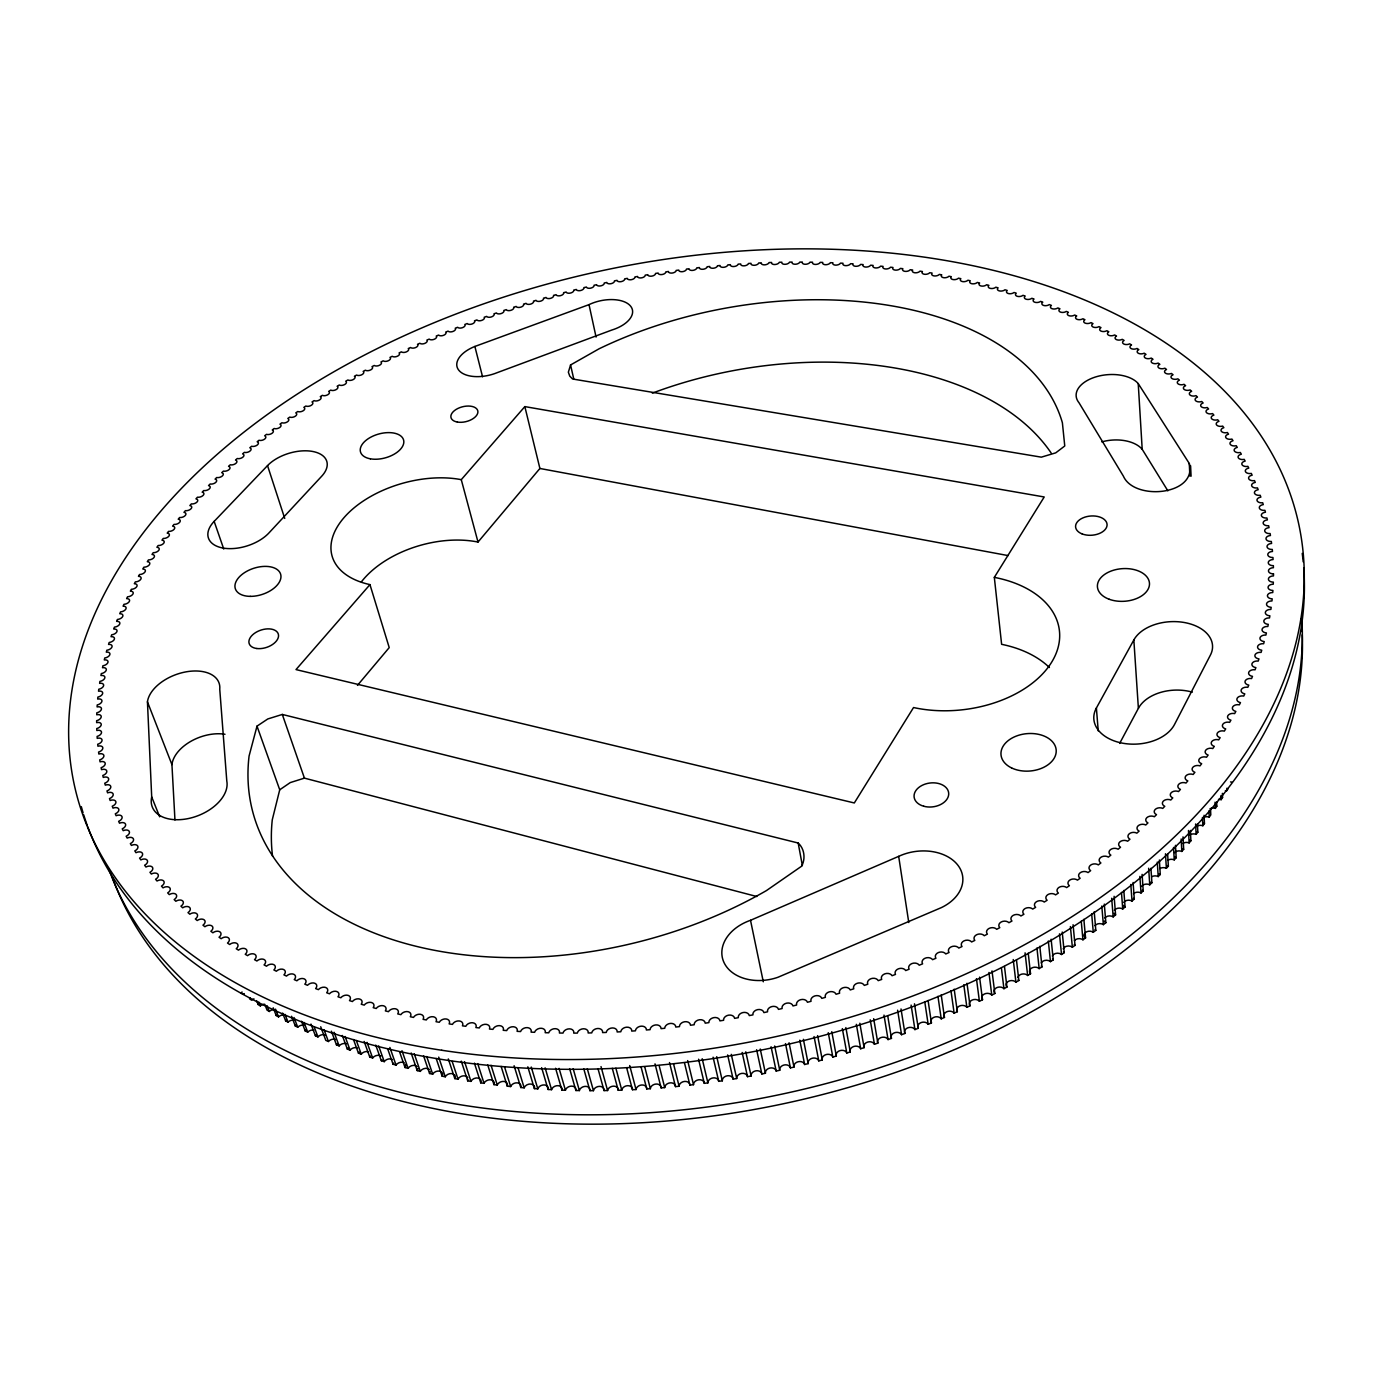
<?xml version="1.0" encoding="UTF-8"?>
<svg xmlns="http://www.w3.org/2000/svg" width="1373" height="1373" viewBox="0 0 1373 1373"><rect width="100%" height="100%" fill="white"/><g stroke="black" fill="none" stroke-linecap="round" stroke-linejoin="round"><path stroke-width="1.5" d="M257.008 726.145L249.079 756.025A341.963 221.842 -14.1 0 0 411.471 945.122A341.963 221.842 -14.1 0 0 766.477 890.562L801.678 866.157C805.642 858.709 804.527 848.789 798.176 843.022L282.306 714.441L267.804 718.954L257.008 726.145L279.732 789.784L272.266 819.835A334.566 223.816 -14.2 0 0 272.558 856.203M1119.647 743.411L1138.389 708.331L1133.841 639.955A40.589 26.104 -2.7 0 1 1185.362 622.707A40.589 26.104 -2.7 0 1 1210.42 655.058L1174.516 724.481A41.568 27.614 -3 0 1 1121.209 742.913A41.568 27.614 -3 0 1 1096.392 708.005L1133.841 639.955M570.567 364.961L568.353 372.186L569.761 376.133L572.558 378.999L1041.318 457.158L1055.734 452.85L1064.762 445.985L1062.393 422.798A311.122 183.776 -10.3 0 0 599.109 348.776L570.567 364.961L573.828 379.326M1049.418 667.518A102.22 67.912 -6.5 0 0 1001.621 644.315L994.327 577.364L1044.218 496.975L524.846 406.597L461.277 479.658A87.889 51.058 -15.5 0 0 344.108 517.535A87.889 51.058 -15.5 0 0 369.955 584.606L389.228 647.61L357.461 685.367M1218.486 799.378A5.217 3.587 -0.6 0 1 1221.146 799.67L1222.554 797.49L1222.382 793.354M1210.128 808.697A5.235 3.604 -0.7 0 1 1215.345 808.388L1216.821 806.208L1216.65 802.072M1202.971 817.93A5.252 3.621 -0.7 0 1 1209.235 817.089L1210.797 814.91L1210.523 808.697M1196.518 826.495A5.252 3.656 -0.8 0 1 1202.834 825.739L1204.464 823.577L1204.07 815.287M1189.773 835.007A5.269 3.673 -0.9 0 1 1196.123 834.355L1197.84 832.21L1197.428 823.92M1182.754 843.485A5.286 3.707 -1 0 1 1189.138 842.919L1190.906 840.774L1190.374 830.425M361.356 581.895A86.173 51.745 -15.7 0 1 478.01 542.06L539.898 468.468L524.846 406.597M1174.533 852.65A5.303 3.724 -1.1 0 1 1181.827 851.432L1183.68 849.303L1183.011 836.878M369.955 584.606L296.002 669.595L854.315 802.965L913.543 707.541A104.468 67.311 -6.8 0 0 1051.529 662.387A104.468 67.311 -6.8 0 0 994.327 577.364M1167.805 860.253A5.303 3.741 -1.2 0 1 1174.241 859.876L1176.18 857.765L1175.46 845.339M1159.91 868.543A5.32 3.759 -1.3 0 1 1166.364 868.268L1168.372 866.174L1167.616 853.749M214.154 521.38L267.529 465.601A33.759 18.604 -16.7 0 1 312.924 451.511A33.759 18.604 -16.7 0 1 321.677 476.242L268.954 532.93A34.668 19.445 -17.7 0 1 222.014 547.844A34.668 19.445 -17.7 0 1 214.154 521.38L223.765 549.063M1151.724 876.746A5.32 3.793 -1.4 0 1 1158.211 876.575L1160.271 874.498L1159.361 860.013M1141.581 886.477A5.338 3.81 -1.6 0 1 1149.75 884.813L1151.896 882.753L1150.934 868.268M1133.514 893.634A5.355 3.827 -1.7 0 1 1141.032 892.965L1143.228 890.94L1142.096 874.378M1123.715 902.456A5.355 3.862 -1.9 0 1 1132.021 901.031L1134.287 899.023L1133.103 882.461M279.732 789.784L290.252 782.593L304.428 778.131L756.798 896.518M1114.378 910.299A5.372 3.879 -2.1 0 1 1122.736 908.995L1125.071 907.021L1123.818 890.459M1104.784 918.039A5.372 3.896 -2.3 0 1 1113.177 916.872L1115.597 914.916L1114.121 896.294M1094.916 925.677A5.389 3.913 -2.5 0 1 1103.36 924.63L1105.849 922.707L1104.304 904.103M1074.424 940.591A5.406 3.947 -2.9 0 1 1082.954 939.801L1085.562 937.931A5.389 3.93 -2.7 0 1 1085.665 932.37A5.389 3.93 -2.7 0 1 1093.286 932.284L1095.826 930.379L1094.212 911.775M1063.2 948.812A5.406 3.982 -3.1 0 1 1072.364 947.216L1075.025 945.379L1073.085 924.733M1052.319 955.951A5.406 3.999 -3.4 0 1 1061.535 954.492L1064.264 952.673L1062.221 932.044M1041.197 962.936A5.423 4.016 -3.7 0 1 1050.465 961.615L1053.263 959.847L1051.134 939.235M1017.891 977.525A5.423 4.05 -4.2 0 1 1021.993 974.092A5.423 4.05 -4.2 0 1 1027.639 975.465L1030.539 973.766A5.423 4.033 -3.9 0 1 1031.569 968.102A5.423 4.033 -3.9 0 1 1039.172 968.617L1042.004 966.884L1039.807 946.289M943.869 1015.368A5.458 4.119 -6.3 0 1 948.125 1011.317A5.458 4.119 -6.3 0 1 954.132 1013.171L957.341 1011.712A5.458 4.119 -5.9 0 1 959.47 1006.031A5.458 4.119 -5.9 0 1 966.867 1007.319L970.025 1005.825A5.458 4.102 -5.6 0 1 971.981 1000.128A5.458 4.102 -5.6 0 1 979.412 1001.277L982.519 999.75A5.441 4.085 -5.2 0 1 984.304 994.052A5.441 4.085 -5.2 0 1 991.769 995.082L994.841 993.503A5.441 4.068 -4.9 0 1 996.42 987.805A5.441 4.068 -4.9 0 1 1003.938 988.697L1006.941 987.084A5.441 4.05 -4.5 0 1 1008.348 981.386A5.441 4.05 -4.5 0 1 1015.9 982.158L1018.852 980.511L1016.466 959.933M750.516 920.305L898.68 856.357A43.198 30.91 -7.3 0 1 957.221 864.389A43.198 30.91 -7.3 0 1 941.312 907.639L777.925 977.284A42.7 31.167 -11.5 0 1 724.103 962.73A42.7 31.167 -11.5 0 1 750.516 920.305L763.302 981.781M917.799 1026.197A5.458 4.153 -7.1 0 1 922.313 1022.25A5.458 4.153 -7.1 0 1 928.165 1024.309L931.443 1022.954A5.458 4.136 -6.7 0 1 933.949 1017.29A5.458 4.136 -6.7 0 1 941.226 1018.835L944.47 1017.427L941.209 994.91M583.765 1068.76L589.927 1090.677L593.445 1090.677A5.458 4.136 -17.3 0 1 599.538 1086.369A5.458 4.136 -17.3 0 1 604.034 1090.591L607.587 1090.54A5.458 4.136 -16.9 0 1 613.577 1086.146A5.458 4.136 -16.9 0 1 618.228 1090.282L621.78 1090.162A5.458 4.153 -16.5 0 1 627.667 1085.683A5.458 4.153 -16.5 0 1 632.472 1089.716L636.042 1089.544A5.475 4.153 -16.1 0 1 641.809 1084.979A5.475 4.153 -16.1 0 1 646.769 1088.926L650.356 1088.686A5.475 4.17 -15.7 0 1 656.002 1084.035A5.475 4.17 -15.7 0 1 661.117 1087.879L664.704 1087.588A5.475 4.17 -15.2 0 1 670.23 1082.851A5.475 4.17 -15.2 0 1 675.499 1086.609L679.086 1086.249A5.475 4.188 -14.8 0 1 684.475 1081.443A5.475 4.188 -14.8 0 1 689.898 1085.099L693.502 1084.67A5.475 4.188 -14.3 0 1 698.754 1079.779A5.475 4.188 -14.3 0 1 704.298 1083.331L707.902 1082.868A5.475 4.188 -13.9 0 1 713.016 1077.908A5.475 4.188 -13.9 0 1 718.714 1081.34L722.318 1080.808A5.475 4.205 -13.4 0 1 727.295 1075.78A5.475 4.205 -13.4 0 1 733.113 1079.127L736.717 1078.526A5.475 4.205 -13 0 1 741.557 1073.429A5.475 4.205 -13 0 1 747.496 1076.655L751.1 1076.003A5.475 4.205 -12.5 0 1 755.785 1070.837A5.475 4.205 -12.5 0 1 761.861 1073.961L765.43 1073.257A5.475 4.205 -12 0 1 769.978 1068.04A5.475 4.205 -12 0 1 776.174 1071.043L779.744 1070.271A5.475 4.205 -11.5 0 1 784.12 1064.985A5.475 4.205 -11.5 0 1 790.436 1067.885L793.989 1067.061A5.475 4.205 -11.1 0 1 798.211 1061.724A5.475 4.205 -11.1 0 1 804.647 1064.504L808.182 1063.612A5.475 4.205 -10.6 0 1 812.25 1058.24A5.475 4.205 -10.6 0 1 818.771 1060.883L822.307 1059.956A5.475 4.188 -10.1 0 1 826.203 1054.533A5.475 4.188 -10.1 0 1 832.827 1057.056L836.329 1056.06A5.475 4.188 -9.7 0 1 840.07 1050.602A5.475 4.188 -9.7 0 1 846.798 1053.005L850.282 1051.958A5.475 4.188 -9.2 0 1 853.834 1046.449A5.475 4.188 -9.2 0 1 860.665 1048.749L864.115 1047.65A5.475 4.188 -8.8 0 1 867.513 1042.107A5.475 4.188 -8.8 0 1 874.429 1044.269L877.845 1043.12A5.475 4.17 -8.4 0 1 881.054 1037.542A5.475 4.17 -8.4 0 1 888.056 1039.584L891.455 1038.383A5.475 4.17 -7.9 0 1 894.492 1032.771A5.475 4.17 -7.9 0 1 901.563 1034.693L904.927 1033.44A5.475 4.153 -7.5 0 1 907.793 1027.811A5.475 4.153 -7.5 0 1 914.933 1029.596L918.262 1028.291L914.469 1003.783M474.869 346.459L589.017 304.634A29.245 15.601 -12 0 1 630.207 305.698A29.245 15.601 -12 0 1 611.843 330.035L496.769 372.821A29.588 15.91 -13.7 0 1 458.908 370.367A29.588 15.91 -13.7 0 1 474.869 346.459L482.558 376.786M527.816 1066.821L534.389 1088.617L537.804 1088.858A5.441 4.085 -18.8 0 1 544.274 1084.945A5.441 4.085 -18.8 0 1 548.119 1089.493L551.568 1089.664A5.441 4.102 -18.4 0 1 557.953 1085.665A5.441 4.102 -18.4 0 1 561.952 1090.128L565.436 1090.248A5.458 4.102 -18.1 0 1 571.717 1086.129A5.458 4.102 -18.1 0 1 575.905 1090.522L579.389 1090.574A5.458 4.119 -17.7 0 1 584.194 1086.506A5.458 4.119 -17.7 0 1 589.686 1088.532M501.128 1066.426L507.289 1086.197L510.653 1086.558A5.441 4.05 -19.4 0 1 517.278 1082.851A5.441 4.05 -19.4 0 1 520.779 1087.519L524.177 1087.828A5.441 4.068 -19.1 0 1 533.084 1084.773M487.707 1064.882L493.954 1084.636L497.266 1085.048A5.423 4.033 -19.7 0 1 502.621 1081.443A5.423 4.033 -19.7 0 1 507.461 1084.035M474.406 1063.131L480.756 1082.851L484.034 1083.314A5.423 4.016 -20 0 1 488.771 1079.899A5.423 4.016 -20 0 1 493.782 1081.512M461.277 1061.14L467.712 1080.843L470.956 1081.375A5.423 3.999 -20.3 0 1 479.966 1078.903M448.319 1058.926L454.823 1078.612L458.033 1079.195A5.406 3.982 -20.5 0 1 462.907 1075.917A5.406 3.982 -20.5 0 1 467.73 1077.702M539.898 468.468L1008.091 555.584M436.185 1058.463L442.106 1076.157L445.264 1076.792A5.406 3.965 -20.8 0 1 453.365 1074.012M423.571 1055.82L429.56 1073.497L432.684 1074.184A5.389 3.947 -21 0 1 441.711 1072.176M411.145 1052.971L417.203 1070.614L420.275 1071.369A5.389 3.93 -21.2 0 1 429.303 1069.498M399.594 1051.855L405.035 1067.542L408.073 1068.331A5.372 3.913 -21.4 0 1 417.083 1066.615M387.581 1048.577L393.073 1064.247L396.042 1065.088A5.372 3.879 -21.6 0 1 404.211 1062.822M375.756 1045.11L381.316 1060.745L384.234 1061.638A5.355 3.862 -21.8 0 1 392.403 1059.527M364.154 1041.438L369.766 1057.056L372.632 1057.999A5.355 3.844 -22 0 1 380.802 1056.009M353.479 1039.515L358.439 1053.16L361.253 1054.155A5.338 3.827 -22.2 0 1 368.41 1051.804M342.323 1035.448L347.318 1049.092L350.081 1050.122A5.338 3.793 -22.3 0 1 357.237 1047.891M331.408 1031.192L336.436 1044.819L339.131 1045.9A5.32 3.776 -22.4 0 1 346.305 1043.789M335.613 1039.498A5.32 3.759 -22.6 0 0 328.422 1041.506L325.796 1040.374L320.716 1026.764M310.984 1024.086L315.378 1035.74L317.952 1036.924A5.303 3.741 -22.7 0 1 325.126 1035.036M301.528 1021.237L305.201 1030.951L307.724 1032.153A5.286 3.707 -22.8 0 1 313.782 1030.059M291.574 1016.277L295.281 1025.974L297.735 1027.227A5.286 3.69 -22.9 0 1 303.811 1025.219M282.632 1013.102L285.618 1020.843L288.004 1022.147A5.269 3.656 -22.9 0 1 294.079 1020.225M273.193 1007.816L276.196 1015.539L278.53 1016.878A5.252 3.638 -23 0 1 283.387 1014.939M274.188 1009.601A5.235 3.621 -23.1 0 0 269.297 1011.472L267.031 1010.099L264.783 1004.298M256.631 1000.642L258.141 1004.504L260.338 1005.911A5.235 3.587 -23.1 0 1 263.942 1004.212M1138.234 383.582L1189.293 463.508C1197.393 495.31 1134.287 501.111 1123.389 476.156L1078.989 402.718A32.695 18.656 -5 0 1 1095.105 377.112A32.695 18.656 -5 0 1 1138.234 383.582L1142.199 449.314L1167.857 490.83M151.699 796.941A39.542 24.645 -21.1 0 0 188.444 818.531A39.542 24.645 -21.1 0 0 226.802 781.1L219.749 689.195A37.706 22.534 -20.1 0 0 186.299 671.809A37.706 22.534 -20.1 0 0 147.443 701.843L151.699 796.941L159.663 816.798M258.828 1002.05L260.338 1005.911M147.443 701.843L171.934 764.607L174.955 819.99M267.048 1005.671L269.297 1011.472M275.527 1009.155L278.53 1016.878M285.035 1014.39L288.004 1022.147M294.045 1017.547L297.735 1027.227M304.051 1022.456L307.724 1032.153M314.314 1027.21L317.952 1036.924M324.079 1029.836L328.422 1041.506M334.102 1032.273L339.131 1045.9M345.086 1036.478L350.081 1050.122M356.311 1040.494L361.253 1054.155M367.037 1042.364L372.632 1057.999M378.691 1045.986L384.234 1061.638M389.881 1047.462L396.042 1065.088M282.306 714.441L304.428 778.131M401.963 1050.688L408.073 1068.331M414.234 1053.709L420.275 1071.369M426.711 1056.506L432.684 1074.184M438.708 1057.124L445.264 1076.792M452.198 1061.466L458.033 1079.195M464.555 1061.655L470.956 1081.375M267.529 465.601L284.726 518.41M477.718 1063.594L484.034 1083.314M491.053 1065.294L497.266 1085.048M504.509 1066.77L510.653 1086.558M514.103 1065.74L520.779 1087.519M518.119 1068.022L524.177 1087.828M531.248 1067.044L537.804 1088.858M545.115 1067.834L551.568 1089.664M541.631 1067.662L548.119 1089.493M555.584 1068.263L561.952 1090.128M559.086 1068.383L565.436 1090.248M569.623 1068.64L575.905 1090.522M573.159 1068.692L579.389 1090.574M587.318 1068.76L593.445 1090.677M597.993 1068.657L604.034 1090.591M601.014 1066.598L607.587 1090.54M612.289 1068.314L618.228 1090.282M461.277 479.658L478.01 542.06M615.876 1068.194L621.78 1090.162M626.637 1067.731L632.472 1089.716M629.709 1065.551L636.042 1089.544M641.054 1066.907L646.769 1088.926M644.675 1066.667L650.356 1088.686M655.007 1063.852L661.117 1087.879M659.126 1065.551L664.704 1087.588M669.509 1062.548L675.499 1086.609M673.628 1064.178L679.086 1086.249M684.526 1063.011L689.898 1085.099M687.667 1060.574L693.502 1084.67M702.204 1058.737L707.902 1082.868M698.565 1059.218L704.298 1083.331M716.74 1056.661L722.318 1080.808M713.102 1057.193L718.714 1081.34M727.639 1054.945L733.113 1079.127M731.26 1054.344L736.717 1078.526M742.141 1052.456L747.496 1076.655M745.779 1051.804L751.1 1076.003M589.017 304.634L596.071 337.072M756.626 1049.727L761.861 1073.961M760.247 1049.023L765.43 1073.257M771.077 1046.775L776.174 1071.043M774.681 1046.003L779.744 1070.271M789.063 1042.759L793.989 1067.061M785.476 1043.6L790.436 1067.885M799.807 1040.185L804.647 1064.504M803.377 1039.292L808.182 1063.612M814.069 1036.546L818.771 1060.883M817.621 1035.602L822.307 1059.956M828.262 1032.702L832.827 1057.056M798.176 843.022L802.364 865.556M831.781 1031.689L836.329 1056.06M842.353 1028.617L846.798 1053.005M845.854 1027.57L850.282 1051.958M856.34 1024.327L860.665 1048.749M859.824 1023.228L864.115 1047.65M873.674 1018.663L877.845 1043.12M870.225 1019.83L874.429 1044.269M887.747 1015.951L891.455 1038.383M883.989 1015.11L888.056 1039.584M901.014 1008.949L904.927 1033.44M897.616 1010.202L901.563 1034.693M911.106 1005.087L914.933 1029.596M898.68 856.357L908.772 922.536M928.079 1000.471L931.443 1022.954M924.767 1001.827L928.165 1024.309M937.948 996.317L941.226 1018.835M954.184 989.178L957.341 1011.712M950.957 990.637L954.132 1013.171M966.987 983.257L970.025 1005.825M963.795 984.767L966.867 1007.319M976.46 978.709L979.412 1001.277M979.584 977.164L982.519 999.75M988.92 972.479L991.769 995.082M992.01 970.9L994.841 993.503M1001.432 968.154L1003.938 988.697M1004.47 966.523L1006.941 987.084M1013.24 959.538L1015.9 982.158M1025.082 952.828L1027.639 975.465M1028.24 953.188L1030.539 973.766M1036.941 948.022L1039.172 968.617M1048.32 941.02L1050.465 961.615M1059.475 933.863L1061.535 954.492M1070.391 926.569L1072.364 947.216M1083.863 919.344L1085.562 937.931M1081.237 921.232L1082.954 939.801M1091.655 913.68L1093.286 932.284M1101.798 906.026L1103.36 924.63M1096.392 708.005L1098.228 730.882M1111.684 898.251L1113.177 916.872M1121.466 892.45L1122.736 908.995M1130.803 884.469L1132.021 901.031M1139.865 876.403L1141.032 892.965M1148.652 868.251L1149.75 884.813M1157.285 862.072L1158.211 876.575M1165.488 853.766L1166.364 868.268M1173.537 847.45L1174.241 859.876M1181.158 838.989L1181.827 851.432M1188.486 830.476L1189.138 842.919M1195.608 823.989L1196.123 834.355M1202.439 817.45L1202.834 825.739M1190.597 465.756L1191.078 476.225M1189.293 463.508L1189.876 476.071M1208.961 810.877L1209.235 817.089M1215.071 802.175L1215.345 808.388M1220.975 795.533L1221.146 799.67M1226.793 788.291A5.2 3.535 -0.6 0 0 1227.977 788.737L1226.655 790.934A5.2 3.553 -0.6 0 0 1225.351 790.676M1230.534 781.941A5.2 3.535 -0.6 0 1 1231.856 782.164M1222.554 797.49A5.2 3.553 -0.6 0 1 1221.386 797.026M1216.821 806.208A5.217 3.587 -0.6 0 1 1215.671 805.728M1204.464 823.577A5.252 3.621 -0.7 0 1 1203.332 823.045M1197.84 832.21A5.252 3.656 -0.8 0 1 1196.724 831.643M1190.906 840.774A5.269 3.673 -0.9 0 1 1189.807 840.207M1183.68 849.303A5.286 3.707 -1 0 1 1182.599 848.703M1176.18 857.765A5.303 3.724 -1.1 0 1 1175.116 857.147M1168.372 866.174A5.303 3.741 -1.2 0 1 1167.325 865.539M1160.271 874.498A5.32 3.759 -1.3 0 1 1159.258 873.846M1151.896 882.753A5.32 3.793 -1.4 0 1 1150.9 882.084M1143.228 890.94A5.338 3.81 -1.6 0 1 1142.25 890.236M1134.287 899.023A5.355 3.827 -1.7 0 1 1133.326 898.302M1125.071 907.021A5.355 3.862 -1.9 0 1 1123.509 905.391M1115.597 914.916A5.372 3.879 -2.1 0 1 1114.069 913.251M1105.849 922.707A5.372 3.896 -2.3 0 1 1104.373 921.008M1095.826 930.379A5.389 3.913 -2.5 0 1 1094.967 929.59M1075.025 945.379A5.406 3.947 -2.9 0 1 1074.218 944.555M1064.264 952.673A5.406 3.982 -3.1 0 1 1063.474 951.832M1053.263 959.847A5.406 3.999 -3.4 0 1 1052.49 958.989M1042.004 966.884A5.423 4.016 -3.7 0 1 1041.283 966.008M1018.852 980.511A5.423 4.05 -4.2 0 1 1018.182 979.601M944.47 1017.427A5.458 4.119 -6.3 0 1 943.989 1016.432M918.262 1028.291A5.458 4.153 -7.1 0 1 917.85 1027.279M381.9 1059.699A5.355 3.844 -22 0 1 381.316 1060.745M370.367 1056.026A5.338 3.827 -22.2 0 1 369.766 1057.056M405.567 1064.401A5.372 3.879 -21.6 0 1 405.035 1067.542M442.329 1073.017A5.389 3.947 -21 0 1 442.106 1076.157M480.67 1079.71A5.423 3.999 -20.3 0 1 480.756 1082.851M250.401 997.862A5.2 3.553 -23.2 0 1 249.508 998.755L251.637 1000.196A5.217 3.57 -23.2 0 1 253.971 998.875M244.308 993.606A5.2 3.553 -23.2 0 0 243.21 994.344L241.15 992.868A5.183 3.518 -23.3 0 0 242.06 991.975M277.02 1014.613A5.235 3.621 -23.1 0 1 276.196 1015.539M305.973 1029.973A5.286 3.69 -22.9 0 1 305.201 1030.951M337.123 1043.806A5.32 3.759 -22.6 0 1 336.436 1044.819M455.218 1077.53A5.406 3.965 -20.8 0 1 454.823 1078.612M454.291 1074.63A5.406 3.965 -20.8 0 1 455.252 1076.449M468.073 1079.762A5.406 3.982 -20.5 0 1 467.712 1080.843M494.194 1082.473A5.423 4.016 -20 0 1 493.954 1084.636M507.564 1085.099A5.423 4.033 -19.7 0 1 507.289 1086.197M533.908 1085.528A5.441 4.068 -19.1 0 1 534.389 1088.617M589.995 1089.561A5.458 4.119 -17.7 0 1 589.927 1090.677M393.622 1063.183A5.355 3.862 -21.8 0 1 393.073 1064.247M417.838 1068.486A5.372 3.913 -21.4 0 1 417.203 1070.614M430.127 1071.352A5.389 3.93 -21.2 0 1 429.56 1073.497M171.934 764.607A36.934 22.792 -20.5 0 1 225 734.263M259.016 1003.594A5.217 3.57 -23.2 0 1 258.141 1004.504M286.425 1019.899A5.252 3.638 -23 0 1 285.618 1020.843M296.07 1025.013A5.269 3.656 -22.9 0 1 295.281 1025.974M316.116 1034.761A5.286 3.707 -22.8 0 1 315.378 1035.74M347.987 1048.062A5.32 3.776 -22.4 0 1 347.318 1049.092M359.074 1052.13A5.338 3.793 -22.3 0 1 358.439 1053.16M1302.222 553.405A624.029 393.296 -11.9 0 1 1303.2 561.849M1303.715 567.924A624.029 393.296 -11.9 0 1 771.386 1047.994A624.029 393.296 -11.9 0 1 87.7 826.615M87.065 824.881A624.029 393.296 -11.9 0 1 83.684 814.773M83.067 812.747A624.029 393.296 -11.9 0 1 81.316 806.638M1301.741 617.833A612.032 394.377 -11.9 0 1 778.645 1094.83A612.032 394.377 -11.9 0 1 108.553 868.405M1301.123 618.948A610.178 394.892 -11.9 0 1 1302.085 631.168M1302.256 634.858A610.178 394.892 -11.9 0 1 775.093 1105.488A610.178 394.892 -11.9 0 1 112.329 877.278M652.329 393.141A304.995 186.144 -10.2 0 1 1051.169 453.004M1101.815 441.883A32.06 18.913 -4.7 0 1 1142.199 449.314M1138.389 708.331A39.697 26.327 -2.2 0 1 1192.33 692.146M1273.492 573.863L1273.475 575.922A5.011 3.106 -1.4 0 0 1268.412 579.063A5.011 3.106 -1.4 0 0 1273.337 582.135L1273.252 584.212A5.029 3.124 -1.4 0 0 1268.068 587.301A5.029 3.124 -1.4 0 0 1272.908 590.459L1272.754 592.552A5.046 3.158 -1.3 0 0 1267.433 595.607A5.046 3.158 -1.3 0 0 1272.187 598.851L1271.964 600.962A5.063 3.175 -1.3 0 0 1266.524 603.948A5.063 3.175 -1.3 0 0 1271.175 607.312L1270.883 609.423A5.08 3.192 -1.2 0 0 1265.34 612.358A5.08 3.192 -1.2 0 0 1269.888 615.808L1269.51 617.936A5.097 3.227 -1.2 0 0 1263.847 620.819A5.097 3.227 -1.2 0 0 1268.292 624.355L1267.845 626.483A5.114 3.244 -1.1 0 0 1262.079 629.315A5.114 3.244 -1.1 0 0 1266.404 632.936L1265.889 635.081A5.132 3.278 -1.1 0 0 1260.002 637.844A5.132 3.278 -1.1 0 0 1264.224 641.569L1263.641 643.731A5.149 3.295 -1.1 0 0 1257.634 646.426A5.149 3.295 -1.1 0 0 1261.753 650.218L1261.083 652.398A5.166 3.312 -1.1 0 0 1254.973 655.024A5.166 3.312 -1.1 0 0 1258.972 658.903L1258.217 661.082A5.183 3.347 -1 0 0 1252.004 663.657A5.183 3.347 -1 0 0 1255.883 667.621L1255.059 669.801A5.2 3.364 -1 0 0 1248.744 672.307A5.2 3.364 -1 0 0 1252.485 676.357L1251.592 678.554A5.217 3.398 -1 0 0 1245.174 680.974A5.217 3.398 -1 0 0 1248.795 685.11L1247.817 687.307A5.235 3.415 -1 0 0 1241.295 689.641A5.235 3.415 -1 0 0 1244.796 693.863L1243.732 696.06A5.252 3.433 -1 0 0 1237.124 698.325A5.252 3.433 -1 0 0 1240.471 702.633L1239.356 704.83A5.269 3.467 -1.1 0 0 1232.645 707.026A5.269 3.467 -1.1 0 0 1235.854 711.403L1234.653 713.6A5.286 3.484 -1.1 0 0 1227.857 715.711A5.286 3.484 -1.1 0 0 1230.929 720.173L1229.642 722.352A5.303 3.518 -1.1 0 0 1222.759 724.378A5.303 3.518 -1.1 0 0 1225.694 728.909L1224.338 731.105A5.303 3.535 -1.1 0 0 1217.37 733.045A5.303 3.535 -1.1 0 0 1220.151 737.661L1218.709 739.841A5.32 3.57 -1.2 0 0 1211.673 741.677A5.32 3.57 -1.2 0 0 1214.298 746.363L1212.788 748.542A5.338 3.587 -1.2 0 0 1205.666 750.293A5.338 3.587 -1.2 0 0 1208.137 755.064L1206.541 757.227A5.355 3.604 -1.3 0 0 1199.35 758.891A5.355 3.604 -1.3 0 0 1201.667 763.714L1200.002 765.877A5.372 3.638 -1.4 0 0 1192.742 767.438A5.372 3.638 -1.4 0 0 1194.905 772.33L1193.154 774.475A5.372 3.656 -1.4 0 0 1185.826 775.951A5.372 3.656 -1.4 0 0 1187.817 780.911L1185.997 783.039A5.389 3.69 -1.5 0 0 1178.618 784.412A5.389 3.69 -1.5 0 0 1180.437 789.424L1178.549 791.552A5.406 3.707 -1.6 0 0 1171.1 792.822A5.406 3.707 -1.6 0 0 1172.765 797.902L1170.791 800.013A5.423 3.724 -1.7 0 0 1163.291 801.163A5.423 3.724 -1.7 0 0 1164.785 806.311L1162.742 808.405A5.423 3.759 -1.9 0 0 1155.191 809.452A5.423 3.759 -1.9 0 0 1156.512 814.652L1154.401 816.729A5.441 3.776 -2 0 0 1146.815 817.673A5.441 3.776 -2 0 0 1147.948 822.925L1145.769 824.984A5.458 3.793 -2.1 0 0 1138.131 825.808A5.458 3.793 -2.1 0 0 1139.109 831.111L1136.844 833.154A5.458 3.81 -2.3 0 0 1129.172 833.857A5.458 3.81 -2.3 0 0 1129.962 839.212L1127.645 841.22A5.475 3.844 -2.4 0 0 1119.939 841.838A5.475 3.844 -2.4 0 0 1120.54 847.227L1118.154 849.218A5.475 3.862 -2.6 0 0 1110.414 849.698A5.475 3.862 -2.6 0 0 1110.843 855.139L1108.389 857.112A5.492 3.879 -2.8 0 0 1100.631 857.473A5.492 3.879 -2.8 0 0 1100.889 862.965L1098.349 864.887A5.492 3.896 -3 0 0 1090.591 865.144A5.492 3.896 -3 0 0 1090.643 870.671L1088.051 872.576A5.509 3.93 -3.2 0 0 1080.276 872.696A5.509 3.93 -3.2 0 0 1080.139 878.257L1077.479 880.127A5.509 3.947 -3.4 0 0 1069.704 880.144A5.509 3.947 -3.4 0 0 1069.395 885.722L1066.667 887.576A5.526 3.965 -3.6 0 0 1058.875 887.456A5.526 3.965 -3.6 0 0 1058.377 893.068L1055.597 894.87A5.526 3.982 -3.9 0 0 1047.822 894.647A5.526 3.982 -3.9 0 0 1047.118 900.276L1044.269 902.044A5.526 3.999 -4.1 0 0 1036.512 901.683A5.526 3.999 -4.1 0 0 1035.637 907.347L1032.719 909.08A5.543 4.016 -4.4 0 0 1024.979 908.6A5.543 4.016 -4.4 0 0 1023.915 914.264L1020.946 915.98A5.543 4.033 -4.7 0 0 1013.205 915.362A5.543 4.033 -4.7 0 0 1011.952 921.043L1008.932 922.707A5.561 4.05 -5 0 0 1001.226 921.97A5.561 4.05 -5 0 0 999.784 927.667L996.712 929.298A5.561 4.068 -5.3 0 0 989.041 928.44A5.561 4.068 -5.3 0 0 987.393 934.121L984.269 935.717A5.561 4.085 -5.6 0 0 976.649 934.721A5.561 4.085 -5.6 0 0 974.813 940.419L971.638 941.964A5.561 4.085 -5.9 0 0 964.052 940.848A5.561 4.085 -5.9 0 0 962.027 946.546L958.8 948.057A5.578 4.102 -6.3 0 0 951.266 946.804A5.578 4.102 -6.3 0 0 949.069 952.502L945.791 953.96A5.578 4.119 -6.6 0 0 938.308 952.587A5.578 4.119 -6.6 0 0 935.923 958.268L932.593 959.676A5.578 4.119 -7 0 0 925.179 958.182A5.578 4.119 -7 0 0 922.605 963.846L919.241 965.219A5.578 4.136 -7.4 0 0 911.878 963.589A5.578 4.136 -7.4 0 0 909.115 969.235L905.717 970.557A5.578 4.153 -7.8 0 0 898.44 968.806A5.578 4.153 -7.8 0 0 895.488 974.435L892.055 975.705A5.595 4.153 -8.2 0 0 884.847 973.835A5.595 4.153 -8.2 0 0 881.706 979.43L878.239 980.648A5.595 4.17 -8.6 0 0 871.117 978.657A5.595 4.17 -8.6 0 0 867.805 984.235L864.304 985.402A5.595 4.17 -9 0 0 857.25 983.274A5.595 4.17 -9 0 0 853.766 988.817L850.247 989.933A5.595 4.17 -9.4 0 0 843.279 987.685A5.595 4.17 -9.4 0 0 839.624 993.194L836.071 994.258A5.595 4.188 -9.8 0 0 829.206 991.89A5.595 4.188 -9.8 0 0 825.379 997.364L821.809 998.377A5.595 4.188 -10.3 0 0 815.03 995.871A5.595 4.188 -10.3 0 0 811.031 1001.312L807.444 1002.273A5.595 4.188 -10.7 0 0 800.785 999.647A5.595 4.188 -10.7 0 0 796.615 1005.036L792.993 1005.946A5.595 4.188 -11.1 0 0 786.437 1003.2A5.595 4.188 -11.1 0 0 782.112 1008.537L778.474 1009.378A5.595 4.188 -11.6 0 0 772.038 1006.529A5.595 4.188 -11.6 0 0 767.541 1011.815L763.903 1012.605A5.595 4.188 -12 0 0 757.587 1009.636A5.595 4.188 -12 0 0 752.936 1014.87L749.28 1015.591A5.595 4.188 -12.4 0 0 743.085 1012.519A5.595 4.188 -12.4 0 0 738.279 1017.685L734.606 1018.354A5.595 4.188 -12.9 0 0 728.548 1015.162A5.595 4.188 -12.9 0 0 723.588 1020.276L719.915 1020.894A5.595 4.188 -13.3 0 0 713.994 1017.582A5.595 4.188 -13.3 0 0 708.88 1022.628L705.207 1023.177A5.595 4.188 -13.8 0 0 699.423 1019.761A5.595 4.188 -13.8 0 0 694.172 1024.756L690.482 1025.236A5.595 4.188 -14.2 0 0 684.835 1021.718A5.595 4.188 -14.2 0 0 679.446 1026.626L675.773 1027.055A5.595 4.17 -14.6 0 0 670.264 1023.434A5.595 4.17 -14.6 0 0 664.738 1028.274L661.065 1028.652A5.595 4.17 -15 0 0 655.71 1024.927A5.595 4.17 -15 0 0 650.064 1029.681L646.391 1029.99A5.595 4.153 -15.4 0 0 641.191 1026.163A5.595 4.153 -15.4 0 0 635.407 1030.831L631.752 1031.089A5.595 4.153 -15.8 0 0 626.706 1027.176A5.595 4.153 -15.8 0 0 620.802 1031.758L617.146 1031.964A5.578 4.136 -16.2 0 0 612.272 1027.948A5.578 4.136 -16.2 0 0 606.248 1032.445L602.61 1032.582A5.578 4.136 -16.6 0 0 597.89 1028.48A5.578 4.136 -16.6 0 0 591.746 1032.891L588.142 1032.977A5.578 4.119 -17 0 0 583.576 1028.772A5.578 4.119 -17 0 0 577.329 1033.097L573.742 1033.114A5.578 4.102 -17.3 0 0 569.349 1028.84A5.578 4.102 -17.3 0 0 562.999 1033.08L559.429 1033.028A5.578 4.102 -17.7 0 0 555.19 1028.669A5.578 4.102 -17.7 0 0 548.754 1032.805L545.201 1032.702A5.561 4.085 -18 0 0 541.151 1028.257A5.561 4.085 -18 0 0 534.612 1032.29L531.094 1032.136A5.561 4.068 -18.3 0 0 527.215 1027.622A5.561 4.068 -18.3 0 0 520.59 1031.552L517.106 1031.329A5.561 4.05 -18.7 0 0 513.382 1026.747A5.561 4.05 -18.7 0 0 506.688 1030.591L503.222 1030.299A5.543 4.033 -19 0 0 499.686 1025.648A5.543 4.033 -19 0 0 492.907 1029.372L489.474 1029.046A5.543 4.016 -19.3 0 0 486.128 1024.327A5.543 4.016 -19.3 0 0 479.263 1027.948L475.882 1027.553A5.543 3.999 -19.5 0 0 472.707 1022.765A5.543 3.999 -19.5 0 0 465.79 1026.283L462.444 1025.837A5.526 3.982 -19.8 0 0 459.44 1020.98A5.526 3.982 -19.8 0 0 452.455 1024.395L449.143 1023.898A5.526 3.965 -20 0 0 446.328 1018.989A5.526 3.965 -20 0 0 439.291 1022.284L436.03 1021.718A5.509 3.947 -20.3 0 0 433.387 1016.775A5.509 3.947 -20.3 0 0 426.299 1019.95L423.073 1019.35A5.509 3.93 -20.5 0 0 420.636 1014.338A5.509 3.93 -20.5 0 0 413.496 1017.41L410.321 1016.741A5.509 3.913 -20.7 0 0 408.056 1011.695A5.509 3.913 -20.7 0 0 400.865 1014.647L397.741 1013.926A5.492 3.896 -20.9 0 0 395.664 1008.829A5.492 3.896 -20.9 0 0 388.439 1011.678L385.367 1010.906A5.492 3.879 -21.1 0 0 383.479 1005.774A5.492 3.879 -21.1 0 0 376.219 1008.503L373.199 1007.679A5.475 3.844 -21.3 0 0 371.482 1002.513A5.475 3.844 -21.3 0 0 364.205 1005.122L361.236 1004.247A5.458 3.827 -21.5 0 0 359.709 999.046A5.458 3.827 -21.5 0 0 352.415 1001.535L349.497 1000.625A5.458 3.81 -21.6 0 0 348.158 995.391A5.458 3.81 -21.6 0 0 340.847 997.759L337.981 996.798A5.441 3.793 -21.8 0 0 336.814 991.529A5.441 3.793 -21.8 0 0 329.486 993.795L326.688 992.782A5.441 3.759 -21.9 0 0 325.71 987.496A5.441 3.759 -21.9 0 0 318.382 989.641L315.636 988.577A5.423 3.741 -22 0 0 314.846 983.274A5.423 3.741 -22 0 0 307.501 985.299L304.823 984.184A5.406 3.724 -22.1 0 0 304.205 978.863A5.406 3.724 -22.1 0 0 296.877 980.785L294.251 979.618A5.406 3.69 -22.2 0 0 293.822 974.298A5.406 3.69 -22.2 0 0 286.494 976.083L283.936 974.881A5.389 3.673 -22.3 0 0 283.679 969.544A5.389 3.673 -22.3 0 0 276.368 971.226L273.879 969.973A5.372 3.638 -22.4 0 0 273.793 964.635A5.372 3.638 -22.4 0 0 266.499 966.197L264.079 964.91A5.355 3.621 -22.5 0 0 264.165 959.555A5.355 3.621 -22.5 0 0 256.888 960.997L254.537 959.676A5.338 3.604 -22.5 0 0 254.794 954.321A5.338 3.604 -22.5 0 0 247.552 955.642L245.252 954.286A5.338 3.57 -22.6 0 0 245.681 948.932A5.338 3.57 -22.6 0 0 238.473 950.15L236.242 948.743A5.32 3.553 -22.6 0 0 236.843 943.405A5.32 3.553 -22.6 0 0 229.669 944.504L227.506 943.062A5.303 3.518 -22.7 0 0 228.278 937.725A5.303 3.518 -22.7 0 0 221.139 938.703L219.045 937.244A5.286 3.501 -22.7 0 0 219.972 931.907A5.286 3.501 -22.7 0 0 212.884 932.782L210.858 931.272A5.269 3.484 -22.7 0 0 211.957 925.968A5.269 3.484 -22.7 0 0 204.903 926.724L202.964 925.179A5.252 3.45 -22.8 0 0 204.217 919.876A5.252 3.45 -22.8 0 0 197.214 920.528L195.344 918.966A5.235 3.433 -22.8 0 0 196.751 913.68A5.235 3.433 -22.8 0 0 189.8 914.212L187.998 912.616A5.217 3.398 -22.8 0 0 189.56 907.364A5.217 3.398 -22.8 0 0 182.678 907.793L180.944 906.163A5.217 3.381 -22.8 0 0 182.66 900.928A5.217 3.381 -22.8 0 0 175.83 901.254L174.165 899.59A5.2 3.347 -22.8 0 0 176.036 894.389A5.2 3.347 -22.8 0 0 169.274 894.595L167.678 892.913A5.183 3.33 -22.7 0 0 169.703 887.73A5.183 3.33 -22.7 0 0 163.009 887.85L161.482 886.134A5.166 3.312 -22.7 0 0 163.644 880.985A5.166 3.312 -22.7 0 0 157.02 881.003L155.578 879.269A5.149 3.278 -22.7 0 0 157.878 874.155A5.149 3.278 -22.7 0 0 151.339 874.052L149.949 872.301A5.132 3.261 -22.7 0 0 152.403 867.221A5.132 3.261 -22.7 0 0 145.933 867.015L144.628 865.247A5.114 3.227 -22.6 0 0 147.203 860.202A5.114 3.227 -22.6 0 0 140.818 859.893L139.583 858.108A5.097 3.209 -22.6 0 0 142.294 853.096A5.097 3.209 -22.6 0 0 135.978 852.702L134.811 850.9A5.063 3.192 -22.6 0 0 137.66 845.922A5.063 3.192 -22.6 0 0 131.43 845.425L130.349 843.606A5.046 3.158 -22.5 0 0 133.318 838.68A5.046 3.158 -22.5 0 0 127.174 838.096L126.162 836.243A5.029 3.141 -22.5 0 0 129.251 831.369A5.029 3.141 -22.5 0 0 123.21 830.682L122.248 828.829A5.011 3.124 -22.4 0 0 125.475 824.006A5.011 3.124 -22.4 0 0 119.52 823.216L118.644 821.346A4.994 3.089 -22.4 0 0 121.974 816.575A4.994 3.089 -22.4 0 0 116.104 815.699L115.298 813.811A4.977 3.072 -22.3 0 0 118.747 809.092A4.977 3.072 -22.3 0 0 112.981 808.131L112.243 806.226A4.96 3.038 -22.2 0 0 115.813 801.557A4.96 3.038 -22.2 0 0 110.149 800.51L109.48 798.588A4.943 3.021 -22.2 0 0 113.135 793.972A4.943 3.021 -22.2 0 0 107.575 792.839L106.974 790.917A4.926 3.003 -22.1 0 0 110.75 786.351A4.926 3.003 -22.1 0 0 105.292 785.15L104.76 783.211A4.908 2.986 -22 0 0 108.639 778.697A4.908 2.986 -22 0 0 103.267 777.41L102.803 775.47A4.891 2.952 -21.9 0 0 106.785 771.025A4.891 2.952 -21.9 0 0 101.533 769.652L101.139 767.696A4.874 2.935 -21.9 0 0 105.206 763.302A4.874 2.935 -21.9 0 0 100.057 761.861L99.731 759.904A4.84 2.918 -21.8 0 0 103.902 755.579A4.84 2.918 -21.8 0 0 98.839 754.034L98.581 752.078A4.823 2.9 -21.7 0 0 102.838 747.822A4.823 2.9 -21.7 0 0 97.912 746.208L97.706 744.252A4.805 2.866 -21.6 0 0 102.065 740.047A4.805 2.866 -21.6 0 0 97.226 738.365L97.105 736.409A4.788 2.849 -21.5 0 0 101.533 732.255A4.788 2.849 -21.5 0 0 96.814 730.505L96.745 728.548A4.771 2.832 -21.4 0 0 101.259 724.463A4.771 2.832 -21.4 0 0 96.659 722.644L96.642 720.688A4.754 2.815 -21.3 0 0 101.242 716.672A4.754 2.815 -21.3 0 0 96.745 714.784L96.814 712.81A4.737 2.797 -21.2 0 0 101.482 708.863A4.737 2.797 -21.2 0 0 97.088 706.923L97.226 704.95A4.72 2.763 -21.1 0 0 101.962 701.071A4.72 2.763 -21.1 0 0 97.689 699.063L97.878 697.089A4.703 2.746 -21 0 0 102.683 693.279A4.703 2.746 -21 0 0 98.53 691.203L98.77 689.246A4.685 2.729 -20.9 0 0 103.644 685.505A4.685 2.729 -20.9 0 0 99.611 683.359L99.92 681.403A4.668 2.712 -20.8 0 0 104.863 677.73A4.668 2.712 -20.8 0 0 100.933 675.533L101.31 673.577A4.634 2.695 -20.7 0 0 106.305 669.973A4.634 2.695 -20.7 0 0 102.494 667.724L102.924 665.768A4.617 2.677 -20.6 0 0 107.986 662.232A4.617 2.677 -20.6 0 0 104.279 659.932L104.777 657.976A4.6 2.66 -20.5 0 0 109.891 654.509A4.6 2.66 -20.5 0 0 106.305 652.158L106.854 650.218A4.582 2.643 -20.4 0 0 112.02 646.82A4.582 2.643 -20.4 0 0 108.553 644.418L109.154 642.478A4.565 2.626 -20.3 0 0 114.371 639.166A4.565 2.626 -20.3 0 0 111.024 636.694L111.676 634.772A4.548 2.609 -20.2 0 0 116.945 631.529A4.548 2.609 -20.2 0 0 113.719 629.023L114.44 627.101A4.531 2.592 -20.1 0 0 119.743 623.926A4.531 2.592 -20.1 0 0 116.636 621.368L117.392 619.463A4.514 2.574 -20 0 0 122.746 616.357A4.514 2.574 -20 0 0 119.76 613.748L120.567 611.86A4.497 2.557 -19.8 0 0 125.956 608.823A4.497 2.557 -19.8 0 0 123.089 606.179L123.948 604.292A4.479 2.54 -19.7 0 0 129.388 601.34A4.479 2.54 -19.7 0 0 126.625 598.645L127.552 596.774A4.462 2.523 -19.6 0 0 133.009 593.891A4.462 2.523 -19.6 0 0 130.366 591.162L131.345 589.292A4.445 2.506 -19.5 0 0 136.837 586.494A4.445 2.506 -19.5 0 0 134.314 583.731L135.326 581.877A4.428 2.489 -19.4 0 0 140.853 579.131A4.428 2.489 -19.4 0 0 138.45 576.334L139.514 574.498A4.411 2.471 -19.3 0 0 145.075 571.82A4.411 2.471 -19.3 0 0 142.775 568.988L143.89 567.169A4.394 2.454 -19.1 0 0 149.468 564.578A4.394 2.454 -19.1 0 0 147.306 561.711L148.456 559.892A4.376 2.437 -19 0 0 154.068 557.369A4.376 2.437 -19 0 0 152.008 554.469L153.21 552.684A4.359 2.437 -18.9 0 0 158.839 550.23A4.359 2.437 -18.9 0 0 156.9 547.295L158.135 545.51A4.359 2.42 -18.8 0 0 163.782 543.142A4.359 2.42 -18.8 0 0 161.963 540.19L163.25 538.422A4.342 2.403 -18.7 0 0 168.913 536.122A4.342 2.403 -18.7 0 0 167.197 533.136L168.536 531.385A4.325 2.386 -18.5 0 0 174.217 529.154A4.325 2.386 -18.5 0 0 172.62 526.151L173.993 524.4A4.308 2.368 -18.4 0 0 179.691 522.255A4.308 2.368 -18.4 0 0 178.198 519.217L179.623 517.501A4.291 2.368 -18.3 0 0 185.321 515.424A4.291 2.368 -18.3 0 0 183.948 512.352L185.406 510.653A4.273 2.351 -18.2 0 0 191.122 508.645A4.273 2.351 -18.2 0 0 189.852 505.573L191.362 503.874A4.256 2.334 -18 0 0 197.077 501.952A4.256 2.334 -18 0 0 195.927 498.845L197.472 497.18A4.256 2.317 -17.9 0 0 203.187 495.327A4.256 2.317 -17.9 0 0 202.157 492.203L203.736 490.539A4.239 2.317 -17.8 0 0 209.451 488.754A4.239 2.317 -17.8 0 0 208.524 485.613L210.155 483.983A4.222 2.3 -17.7 0 0 215.87 482.283A4.222 2.3 -17.7 0 0 215.063 479.126L216.711 477.512A4.205 2.283 -17.5 0 0 222.426 475.865A4.205 2.283 -17.5 0 0 221.722 472.69L223.421 471.093A4.188 2.283 -17.4 0 0 229.137 469.532A4.188 2.283 -17.4 0 0 228.536 466.339L230.269 464.778A4.188 2.265 -17.3 0 0 235.984 463.267A4.188 2.265 -17.3 0 0 235.504 460.075L237.254 458.513A4.17 2.265 -17.2 0 0 242.952 457.089A4.17 2.265 -17.2 0 0 242.592 453.879L244.377 452.352A4.153 2.248 -17 0 0 250.075 450.996A4.153 2.248 -17 0 0 249.8 447.77L251.637 446.259A4.153 2.231 -16.9 0 0 257.317 444.972A4.153 2.231 -16.9 0 0 257.163 441.746L259.016 440.252A4.136 2.231 -16.8 0 0 264.697 439.051A4.136 2.231 -16.8 0 0 264.646 435.807L266.534 434.331A4.119 2.214 -16.7 0 0 272.18 433.199A4.119 2.214 -16.7 0 0 272.249 429.955L274.154 428.496A4.119 2.214 -16.5 0 0 279.8 427.432A4.119 2.214 -16.5 0 0 279.955 424.171L281.911 422.747A4.102 2.197 -16.4 0 0 287.541 421.751A4.102 2.197 -16.4 0 0 287.798 418.49L289.789 417.083A4.085 2.197 -16.3 0 0 295.401 416.156A4.085 2.197 -16.3 0 0 295.761 412.895L297.769 411.505A4.085 2.18 -16.1 0 0 303.364 410.647A4.085 2.18 -16.1 0 0 303.828 407.386L305.853 406.013A4.068 2.18 -16 0 0 311.431 405.224A4.068 2.18 -16 0 0 311.997 401.963L314.057 400.624A4.068 2.162 -15.9 0 0 319.617 399.903A4.068 2.162 -15.9 0 0 320.287 396.643L322.363 395.321A4.05 2.162 -15.8 0 0 327.89 394.669A4.05 2.162 -15.8 0 0 328.662 391.408L330.773 390.104A4.05 2.145 -15.6 0 0 336.282 389.52A4.05 2.145 -15.6 0 0 337.14 386.259L339.285 384.989A4.033 2.145 -15.5 0 0 344.76 384.474A4.033 2.145 -15.5 0 0 345.721 381.213L347.884 379.961A4.033 2.145 -15.4 0 0 353.324 379.514A4.033 2.145 -15.4 0 0 354.406 376.253L356.585 375.035A4.016 2.128 -15.2 0 0 361.991 374.64A4.016 2.128 -15.2 0 0 363.159 371.397L365.372 370.195A4.016 2.128 -15.1 0 0 370.761 369.869A4.016 2.128 -15.1 0 0 372.014 366.625L374.245 365.458A3.999 2.128 -15 0 0 379.6 365.201A3.999 2.128 -15 0 0 380.956 361.974L383.204 360.824A3.999 2.111 -14.9 0 0 388.525 360.636A3.999 2.111 -14.9 0 0 389.983 357.392L392.249 356.276A3.982 2.111 -14.7 0 0 397.535 356.156A3.982 2.111 -14.7 0 0 399.08 352.93L401.379 351.831A3.982 2.111 -14.6 0 0 406.631 351.763A3.982 2.111 -14.6 0 0 408.262 348.553L410.578 347.489A3.982 2.094 -14.5 0 0 415.796 347.489A3.982 2.094 -14.5 0 0 417.529 344.297L419.846 343.233A3.965 2.094 -14.3 0 0 425.029 343.301A3.965 2.094 -14.3 0 0 426.849 340.126L429.2 339.097A3.965 2.094 -14.2 0 0 434.331 339.234A3.965 2.094 -14.2 0 0 436.254 336.059L438.605 335.046A3.965 2.094 -14.1 0 0 443.719 335.252A3.965 2.094 -14.1 0 0 445.71 332.077L448.096 331.116A3.947 2.077 -13.9 0 0 453.159 331.374A3.947 2.077 -13.9 0 0 455.252 328.216L457.638 327.272A3.947 2.077 -13.8 0 0 462.65 327.598A3.947 2.077 -13.8 0 0 464.846 324.457L467.249 323.53A3.947 2.077 -13.7 0 0 472.226 323.925A3.947 2.077 -13.7 0 0 474.492 320.801L476.912 319.909A3.947 2.077 -13.6 0 0 481.837 320.355A3.947 2.077 -13.6 0 0 484.206 317.249L486.643 316.374A3.93 2.077 -13.4 0 0 491.517 316.888A3.93 2.077 -13.4 0 0 493.971 313.799L496.408 312.958A3.93 2.059 -13.3 0 0 501.248 313.525A3.93 2.059 -13.3 0 0 503.788 310.47L506.242 309.646A3.93 2.059 -13.2 0 0 511.031 310.281A3.93 2.059 -13.2 0 0 513.639 307.226L516.128 306.436A3.93 2.059 -13 0 0 520.848 307.14A3.93 2.059 -13 0 0 523.559 304.102L526.048 303.347A3.93 2.059 -12.9 0 0 530.733 304.085A3.93 2.059 -12.9 0 0 533.513 301.082L536.002 300.344A3.93 2.059 -12.8 0 0 540.636 301.15A3.93 2.059 -12.8 0 0 543.502 298.181L546.008 297.46A3.913 2.059 -12.6 0 0 550.59 298.336A3.913 2.059 -12.6 0 0 553.542 295.367L556.065 294.68A3.913 2.059 -12.5 0 0 560.596 295.624A3.913 2.059 -12.5 0 0 563.616 292.672L566.139 292.02A3.913 2.059 -12.4 0 0 570.619 293.015A3.913 2.059 -12.4 0 0 573.725 290.098L576.265 289.463A3.913 2.059 -12.3 0 0 580.676 290.51A3.913 2.059 -12.3 0 0 583.868 287.626L586.408 287.026A3.913 2.059 -12.1 0 0 590.768 288.124A3.913 2.059 -12.1 0 0 594.046 285.258L596.586 284.692A3.913 2.059 -12 0 0 600.893 285.841A3.913 2.059 -12 0 0 604.24 283.01L606.78 282.46A3.913 2.059 -11.9 0 0 611.036 283.679A3.913 2.059 -11.9 0 0 614.452 280.864L617.009 280.349A3.913 2.059 -11.7 0 0 621.197 281.619A3.913 2.059 -11.7 0 0 624.698 278.839L627.255 278.359A3.913 2.059 -11.6 0 0 631.374 279.68A3.913 2.059 -11.6 0 0 634.961 276.917L637.535 276.471A3.913 2.059 -11.5 0 0 641.586 277.844A3.913 2.059 -11.5 0 0 645.241 275.132L647.816 274.686A3.913 2.059 -11.3 0 0 651.815 276.127A3.913 2.059 -11.3 0 0 655.539 273.433L658.113 273.038A3.913 2.059 -11.2 0 0 662.043 274.531A3.913 2.059 -11.2 0 0 665.836 271.871L668.428 271.494A3.93 2.059 -11.1 0 0 672.289 273.038A3.93 2.059 -11.1 0 0 676.168 270.412L678.743 270.069A3.93 2.059 -11 0 0 682.535 271.665A3.93 2.059 -11 0 0 686.483 269.074L689.074 268.748A3.93 2.059 -10.8 0 0 692.799 270.395A3.93 2.059 -10.8 0 0 696.815 267.838L699.389 267.546A3.93 2.059 -10.7 0 0 703.062 269.262A3.93 2.059 -10.7 0 0 707.146 266.74L709.721 266.465A3.93 2.059 -10.6 0 0 713.325 268.233A3.93 2.059 -10.6 0 0 717.478 265.744L720.053 265.504A3.93 2.059 -10.4 0 0 723.571 267.323A3.93 2.059 -10.4 0 0 727.81 264.869L730.385 264.663A3.947 2.077 -10.3 0 0 733.834 266.534A3.947 2.077 -10.3 0 0 738.125 264.114L740.699 263.942A3.947 2.077 -10.2 0 0 744.08 265.847A3.947 2.077 -10.2 0 0 748.439 263.462L751.014 263.324A3.947 2.077 -10 0 0 754.326 265.298A3.947 2.077 -10 0 0 758.737 262.947L761.311 262.844A3.947 2.077 -9.9 0 0 764.538 264.852A3.947 2.077 -9.9 0 0 769.034 262.552L771.609 262.466A3.965 2.077 -9.8 0 0 774.75 264.526A3.965 2.077 -9.8 0 0 779.315 262.26L781.872 262.209A3.965 2.094 -9.7 0 0 784.944 264.32A3.965 2.094 -9.7 0 0 789.561 262.106L792.118 262.089A3.965 2.094 -9.5 0 0 795.121 264.251A3.965 2.094 -9.5 0 0 799.807 262.071L802.364 262.071A3.982 2.094 -9.4 0 0 805.282 264.285A3.982 2.094 -9.4 0 0 810.019 262.14L812.559 262.192A3.982 2.094 -9.3 0 0 815.408 264.44A3.982 2.094 -9.3 0 0 820.196 262.346L822.736 262.415A3.982 2.111 -9.1 0 0 825.499 264.714A3.982 2.111 -9.1 0 0 830.356 262.672L832.896 262.775A3.999 2.111 -9 0 0 835.556 265.126A3.999 2.111 -9 0 0 840.482 263.118L843.005 263.256A3.999 2.111 -8.9 0 0 845.596 265.641A3.999 2.111 -8.9 0 0 850.574 263.685L853.096 263.856A3.999 2.128 -8.7 0 0 855.602 266.293A3.999 2.128 -8.7 0 0 860.631 264.388L863.136 264.577A4.016 2.128 -8.6 0 0 865.556 267.048A4.016 2.128 -8.6 0 0 870.636 265.195L873.142 265.418A4.016 2.128 -8.5 0 0 875.476 267.941A4.016 2.128 -8.5 0 0 880.608 266.139L883.096 266.396A4.033 2.145 -8.4 0 0 885.345 268.954A4.033 2.145 -8.4 0 0 890.528 267.203L892.999 267.478A4.033 2.145 -8.2 0 0 895.162 270.103A4.033 2.145 -8.2 0 0 900.413 268.387L902.868 268.696A4.05 2.162 -8.1 0 0 904.944 271.356A4.05 2.162 -8.1 0 0 910.23 269.709L912.685 270.052A4.05 2.162 -8 0 0 914.658 272.746A4.05 2.162 -8 0 0 919.996 271.133L922.433 271.511A4.068 2.18 -7.8 0 0 924.321 274.257A4.068 2.18 -7.8 0 0 929.71 272.712L932.13 273.107A4.085 2.18 -7.7 0 0 933.915 275.887A4.085 2.18 -7.7 0 0 939.355 274.394L941.758 274.84A4.085 2.18 -7.6 0 0 943.457 277.655A4.085 2.18 -7.6 0 0 948.949 276.213L951.335 276.677A4.102 2.197 -7.5 0 0 952.931 279.543A4.102 2.197 -7.5 0 0 958.474 278.153L960.843 278.668A4.102 2.197 -7.3 0 0 962.336 281.551A4.102 2.197 -7.3 0 0 967.914 280.229L970.265 280.761A4.119 2.214 -7.2 0 0 971.672 283.696A4.119 2.214 -7.2 0 0 977.301 282.426L979.635 282.992A4.136 2.231 -7.1 0 0 980.94 285.962A4.136 2.231 -7.1 0 0 986.603 284.743L988.903 285.344A4.136 2.231 -7 0 0 990.122 288.347A4.136 2.231 -7 0 0 995.82 287.197L998.102 287.832A4.153 2.248 -6.8 0 0 999.218 290.87A4.153 2.248 -6.8 0 0 1004.95 289.772L1007.233 290.441A4.17 2.248 -6.7 0 0 1008.228 293.513A4.17 2.248 -6.7 0 0 1014.012 292.483L1016.26 293.187A4.17 2.265 -6.6 0 0 1017.153 296.276A4.17 2.265 -6.6 0 0 1022.971 295.315L1025.202 296.053A4.188 2.265 -6.4 0 0 1025.991 299.177A4.188 2.265 -6.4 0 0 1031.844 298.284L1034.041 299.039A4.205 2.283 -6.3 0 0 1034.727 302.214A4.205 2.283 -6.3 0 0 1040.614 301.373L1042.793 302.163A4.222 2.3 -6.2 0 0 1043.377 305.355A4.222 2.3 -6.2 0 0 1049.281 304.583L1051.426 305.407A4.222 2.3 -6.1 0 0 1051.907 308.65A4.222 2.3 -6.1 0 0 1057.845 307.93L1059.973 308.788A4.239 2.317 -5.9 0 0 1060.351 312.049A4.239 2.317 -5.9 0 0 1066.306 311.414L1068.417 312.306A4.256 2.334 -5.8 0 0 1068.675 315.584A4.256 2.334 -5.8 0 0 1074.664 315.018L1076.741 315.944A4.273 2.334 -5.7 0 0 1076.878 319.257A4.273 2.334 -5.7 0 0 1082.902 318.742L1084.945 319.703A4.291 2.351 -5.6 0 0 1084.979 323.05A4.291 2.351 -5.6 0 0 1091.02 322.604L1093.028 323.599A4.291 2.368 -5.4 0 0 1092.959 326.963A4.291 2.368 -5.4 0 0 1099.018 326.602L1100.992 327.615A4.308 2.386 -5.3 0 0 1100.803 330.996A4.308 2.386 -5.3 0 0 1106.878 330.704L1108.835 331.768A4.325 2.403 -5.2 0 0 1108.526 335.166A4.325 2.403 -5.2 0 0 1114.636 334.961L1116.541 336.042A4.342 2.403 -5.1 0 0 1116.129 339.474A4.342 2.403 -5.1 0 0 1122.239 339.32L1124.127 340.435A4.359 2.42 -5 0 0 1123.577 343.885A4.359 2.42 -5 0 0 1129.704 343.816L1131.558 344.966A4.376 2.437 -4.8 0 0 1130.906 348.433A4.376 2.437 -4.8 0 0 1137.05 348.45L1138.852 349.617A4.394 2.454 -4.7 0 0 1138.08 353.118A4.394 2.454 -4.7 0 0 1144.224 353.187L1146.009 354.406A4.411 2.471 -4.6 0 0 1145.116 357.907A4.411 2.471 -4.6 0 0 1151.26 358.061L1153.011 359.297A4.428 2.489 -4.5 0 0 1151.998 362.832A4.428 2.489 -4.5 0 0 1158.16 363.073L1159.859 364.343A4.445 2.489 -4.4 0 0 1158.726 367.878A4.445 2.489 -4.4 0 0 1164.888 368.187L1166.535 369.491A4.462 2.506 -4.2 0 0 1165.282 373.044A4.462 2.506 -4.2 0 0 1171.444 373.439L1173.074 374.76A4.479 2.523 -4.1 0 0 1171.684 378.33A4.479 2.523 -4.1 0 0 1177.862 378.811L1179.424 380.167A4.497 2.54 -4 0 0 1177.931 383.736A4.497 2.54 -4 0 0 1184.092 384.303L1185.62 385.693A4.514 2.557 -3.9 0 0 1183.989 389.28A4.514 2.557 -3.9 0 0 1190.151 389.915L1191.644 391.339A4.531 2.574 -3.8 0 0 1189.893 394.926A4.531 2.574 -3.8 0 0 1196.037 395.647L1197.479 397.106A4.548 2.592 -3.7 0 0 1195.608 400.693A4.548 2.592 -3.7 0 0 1201.735 401.5L1203.143 402.993A4.565 2.609 -3.6 0 0 1201.135 406.58A4.565 2.609 -3.6 0 0 1207.262 407.472L1208.6 408.982A4.582 2.626 -3.5 0 0 1206.472 412.587A4.582 2.626 -3.5 0 0 1212.582 413.565L1213.886 415.109A4.6 2.643 -3.3 0 0 1211.621 418.714A4.6 2.643 -3.3 0 0 1217.714 419.778L1218.967 421.339A4.617 2.66 -3.2 0 0 1216.581 424.944A4.617 2.66 -3.2 0 0 1222.657 426.093L1223.858 427.69A4.634 2.677 -3.1 0 0 1221.352 431.294A4.634 2.677 -3.1 0 0 1227.393 432.529L1228.543 434.16A4.651 2.695 -3 0 0 1225.9 437.747A4.651 2.695 -3 0 0 1231.924 439.068L1233.023 440.733A4.668 2.729 -2.9 0 0 1230.242 444.32A4.668 2.729 -2.9 0 0 1236.232 445.727L1237.279 447.409A4.685 2.746 -2.8 0 0 1234.378 450.996A4.685 2.746 -2.8 0 0 1240.334 452.489L1241.329 454.206A4.703 2.763 -2.7 0 0 1238.292 457.775A4.703 2.763 -2.7 0 0 1244.213 459.371L1245.157 461.105A4.72 2.78 -2.6 0 0 1241.999 464.658A4.72 2.78 -2.6 0 0 1247.885 466.357L1248.761 468.107A4.737 2.797 -2.5 0 0 1245.465 471.66A4.737 2.797 -2.5 0 0 1251.318 473.428L1252.142 475.212A4.754 2.815 -2.4 0 0 1248.726 478.748A4.754 2.815 -2.4 0 0 1254.51 480.619L1255.282 482.421A4.788 2.832 -2.3 0 0 1251.73 485.939A4.788 2.832 -2.3 0 0 1257.479 487.896L1258.183 489.732A4.805 2.866 -2.2 0 0 1254.51 493.233A4.805 2.866 -2.2 0 0 1260.208 495.275L1260.86 497.129A4.823 2.883 -2.2 0 0 1257.05 500.613A4.823 2.883 -2.2 0 0 1262.697 502.758L1263.28 504.629A4.84 2.9 -2.1 0 0 1259.35 508.079A4.84 2.9 -2.1 0 0 1264.928 510.327L1265.46 512.232A4.857 2.918 -2 0 0 1261.392 515.647A4.857 2.918 -2 0 0 1266.919 517.981L1267.382 519.904A4.874 2.952 -1.9 0 0 1263.177 523.302A4.874 2.952 -1.9 0 0 1268.652 525.722L1269.047 527.661A4.891 2.969 -1.8 0 0 1264.722 531.042A4.891 2.969 -1.8 0 0 1270.128 533.548L1270.454 535.521A4.908 2.986 -1.7 0 0 1266.009 538.851A4.908 2.986 -1.7 0 0 1271.329 541.46L1271.604 543.451A4.926 3.021 -1.7 0 0 1267.022 546.746A4.926 3.021 -1.7 0 0 1272.29 549.44L1272.479 551.465A4.96 3.038 -1.6 0 0 1267.777 554.726A4.96 3.038 -1.6 0 0 1272.96 557.507L1273.08 559.549A4.977 3.055 -1.5 0 0 1268.257 562.758A4.977 3.055 -1.5 0 0 1273.372 565.659L1273.423 567.701A4.994 3.072 -1.5 0 0 1268.463 570.876A4.994 3.072 -1.5 0 0 1273.492 573.863M250.229 596.363A23.804 13.747 -18 0 0 280.59 574.051A23.804 13.747 -18 0 0 243.004 573.691A23.804 13.747 -18 0 0 250.229 596.363M1011.592 767.936A27.683 18.741 -5 0 0 1055.957 753.623A27.683 18.741 -5 0 0 1018.234 735.396A27.683 18.741 -5 0 0 1011.592 767.936M923.754 806.243A17.386 11.997 -7.1 0 0 948.674 793.01A17.386 11.997 -7.1 0 0 921.746 785.545A17.386 11.997 -7.1 0 0 923.754 806.243M1082.216 533.96A15.789 9.628 -4.7 0 0 1107.016 525.705A15.789 9.628 -4.7 0 0 1084.739 517.192A15.789 9.628 -4.7 0 0 1082.216 533.96M256.854 648.519A15.326 9.096 -18.4 0 0 278.53 635.287A15.326 9.096 -18.4 0 0 255.79 632.455A15.326 9.096 -18.4 0 0 256.854 648.519M457.381 422.06A13.833 7.637 -14.2 0 0 477.907 411.986A13.833 7.637 -14.2 0 0 457.827 408.485A13.833 7.637 -14.2 0 0 457.381 422.06M441.763 1050.259A625.951 392.695 -11.9 0 0 1300.111 530.956A625.951 392.695 -11.9 0 0 317.523 381.402A625.951 392.695 -11.9 0 0 441.763 1050.259M370.384 458.822A22.346 12.357 -15.4 0 0 403.816 442.381A22.346 12.357 -15.4 0 0 371.946 436.58A22.346 12.357 -15.4 0 0 370.384 458.822M1109.247 599.28A26.104 16.356 -3.9 0 0 1149.458 584.744A26.104 16.356 -3.9 0 0 1111.615 570.859A26.104 16.356 -3.9 0 0 1109.247 599.28"/></g></svg>
